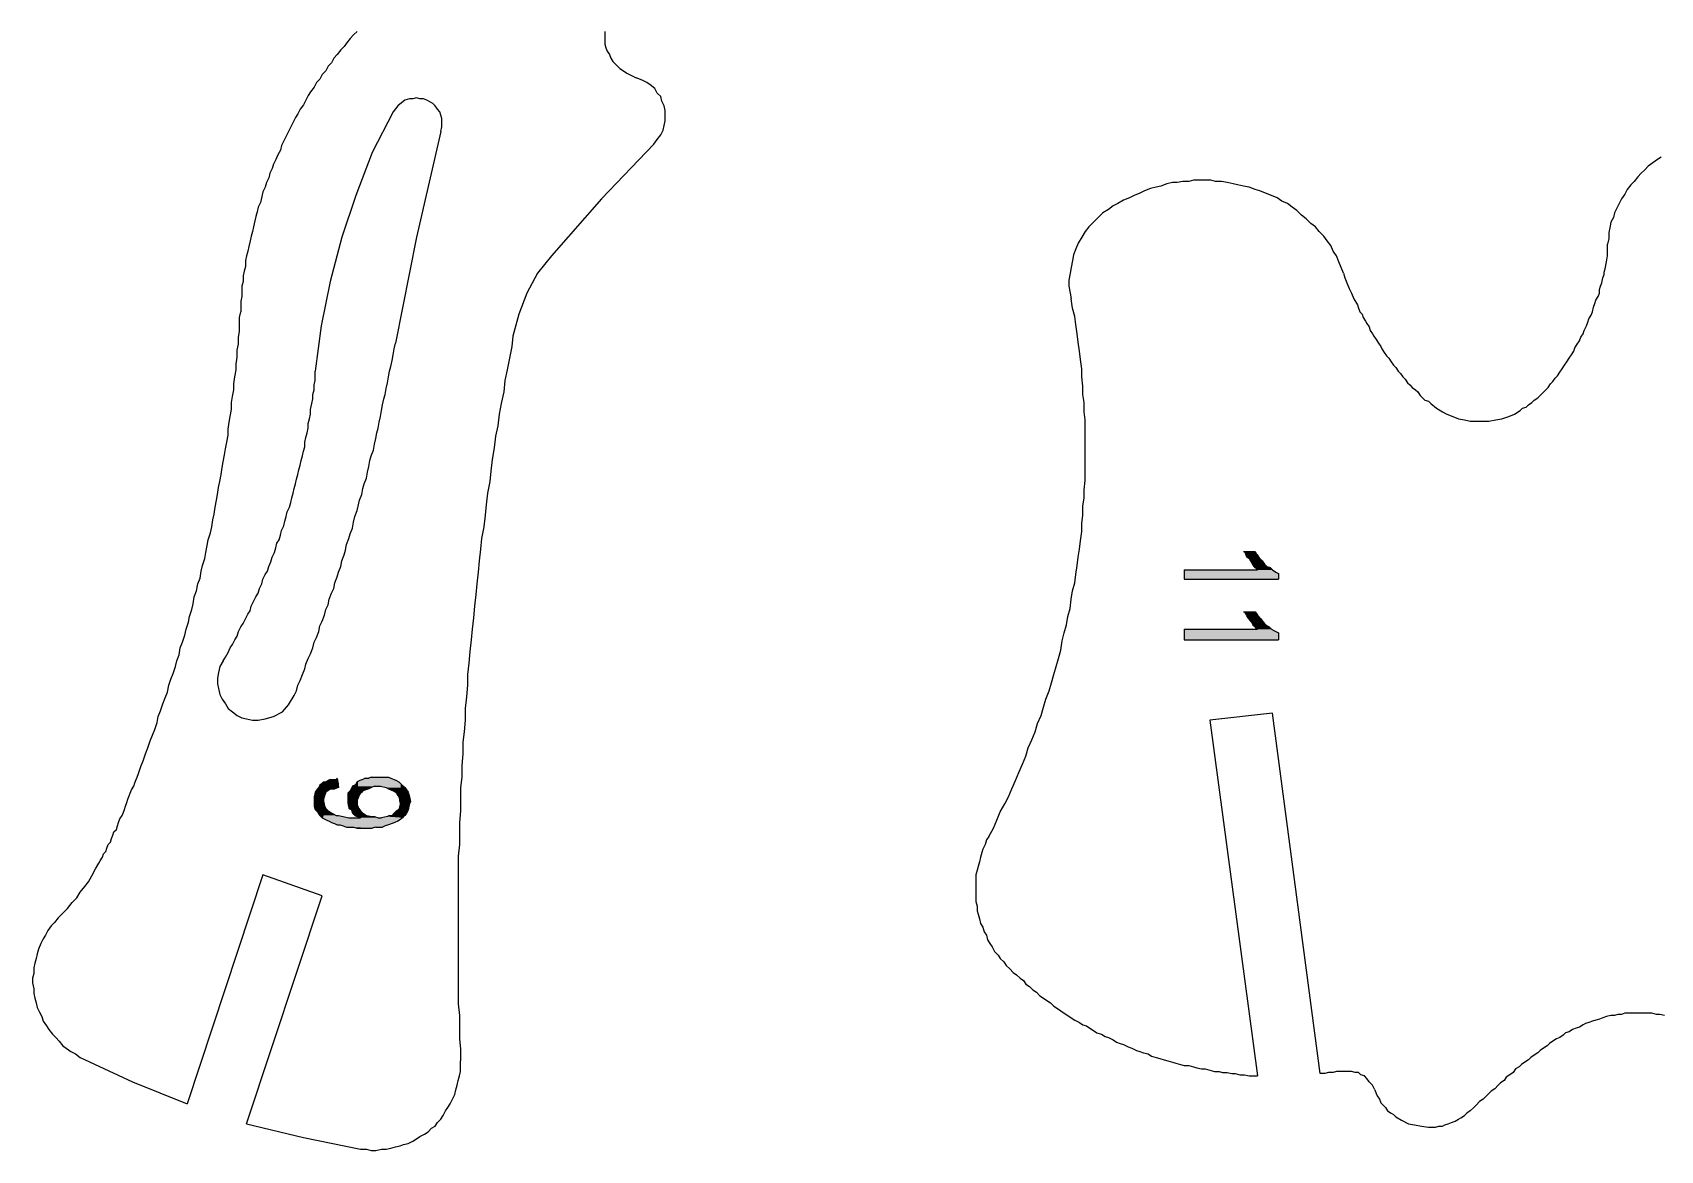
# Model space of a CAD drawing. Extents: x -1063 to 1100, y -467 to 441.
# Drawn here: x 594.5 to 827.7, y -352.3 to -192.1 of the extents above; entities that cross this region are included whole.
import ezdxf

# ---------------------------------------------------------------- set-up
doc = ezdxf.new("R2010")
doc.units = 0
doc.layers.add('H', color=7, linetype='CONTINUOUS')
doc.layers.add('P', color=250, linetype='CONTINUOUS')

# ---------------------------------------------------------------- blocks, each defined once
blk = doc.blocks.new('*U498')
at = {"layer": 'H', "color": 0, "linetype": 'CONTINUOUS'}
for p, q in [((635.19, -300.58), (634.97, -300.92)), ((635.3, -300.42), (635.19, -300.58)), ((635.47, -300.25), (635.3, -300.42)), ((635.63, -299.92), (635.47, -300.25)), ((635.8, -299.75), (635.63, -299.92)), ((636.13, -299.42), (635.8, -299.75)), ((636.13, -299.42), (636.47, -299.42)), ((636.8, -299.25), (636.47, -299.42)), ((636.97, -300.58), (636.47, -300.92)), ((637.13, -299.08), (636.8, -299.25)), ((637.3, -300.42), (636.97, -300.58)), ((637.13, -299.08), (637.63, -299.08)), ((637.3, -300.42), (637.8, -300.42)), ((637.63, -299.08), (637.97, -299.08)), ((638.3, -300.25), (637.8, -300.42)), ((638.13, -298.92), (637.97, -299.08)), ((638.15, -299.08), (638.13, -298.92)), ((638.15, -299.08), (638.17, -299.25)), ((638.17, -299.25), (638.19, -299.42)), ((638.19, -299.42), (638.24, -299.75)), ((638.24, -299.75), (638.26, -299.92)), ((638.26, -299.92), (638.3, -300.25)), ((634.84, -301.42), (634.8, -301.58)), ((634.8, -301.58), (634.8, -301.92)), ((634.8, -301.92), (634.8, -302.08)), ((634.8, -302.08), (634.8, -302.58)), ((634.8, -302.58), (634.8, -302.92)), ((634.8, -302.92), (634.91, -303.25)), ((634.97, -300.92), (634.84, -301.42)), ((636.24, -301.58), (636.13, -301.92)), ((636.13, -301.92), (636.13, -302.08)), ((636.13, -302.08), (636.13, -302.58)), ((636.13, -302.58), (636.13, -302.92)), ((636.13, -302.92), (636.13, -303.25)), ((636.3, -301.42), (636.24, -301.58)), ((636.47, -300.92), (636.3, -301.42)), ((634.91, -303.25), (634.97, -303.42)), ((634.97, -303.42), (635.3, -303.75)), ((635.3, -303.75), (635.41, -303.92)), ((635.41, -303.92), (635.63, -304.25)), ((635.97, -304.58), (635.63, -304.25)), ((636.05, -304.25), (635.97, -304.58)), ((636.13, -303.92), (636.05, -304.25)), ((636.13, -303.25), (636.13, -303.42)), ((636.13, -303.42), (636.13, -303.75)), ((636.13, -303.75), (636.13, -303.92))]:
    blk.add_line(p, q, dxfattribs=at)
for points in [[(635.19, -300.58), (634.97, -300.92), (636.47, -300.92)], [(635.3, -300.42), (635.19, -300.58), (636.97, -300.58)], [(635.47, -300.25), (635.3, -300.42), (637.8, -300.42)], [(635.63, -299.92), (635.47, -300.25), (638.3, -300.25)], [(635.8, -299.75), (635.63, -299.92), (638.26, -299.92)], [(636.13, -299.42), (635.8, -299.75), (638.24, -299.75)], [(636.13, -299.42), (636.13, -299.42), (636.47, -299.42)], [(636.8, -299.25), (636.47, -299.42), (638.19, -299.42)], [(637.13, -299.08), (636.8, -299.25), (638.17, -299.25)], [(637.13, -299.08), (637.13, -299.08), (637.63, -299.08)], [(637.3, -300.42), (637.3, -300.42), (637.8, -300.42)], [(637.63, -299.08), (637.63, -299.08), (637.97, -299.08)], [(638.13, -298.92), (637.97, -299.08), (638.15, -299.08)], [(634.84, -301.42), (634.8, -301.58), (636.24, -301.58)], [(634.8, -301.58), (634.8, -301.92), (636.13, -301.92)], [(634.8, -301.92), (634.8, -302.08), (636.13, -302.08)], [(634.8, -302.08), (634.8, -302.58), (636.13, -302.58)], [(634.8, -302.58), (634.8, -302.92), (636.13, -302.92)], [(634.8, -302.92), (634.91, -303.25), (636.13, -303.25)], [(634.97, -300.92), (634.84, -301.42), (636.3, -301.42)], [(634.91, -303.25), (634.97, -303.42), (636.13, -303.42)], [(634.97, -303.42), (635.3, -303.75), (636.13, -303.75)], [(635.3, -303.75), (635.41, -303.92), (636.13, -303.92)], [(635.41, -303.92), (635.63, -304.25), (636.05, -304.25)]]:
    blk.add_solid(points, dxfattribs=at)
at = {"layer": 'H', "color": 0, "linetype": 'CONTINUOUS', "extrusion": (0, 0, -1)}
for points in [[(-635.19, -300.58), (-636.97, -300.58), (-636.47, -300.92)], [(-635.3, -300.42), (-637.3, -300.42), (-636.97, -300.58)], [(-635.47, -300.25), (-638.3, -300.25), (-637.8, -300.42)], [(-635.63, -299.92), (-638.26, -299.92), (-638.3, -300.25)], [(-635.8, -299.75), (-638.24, -299.75), (-638.26, -299.92)], [(-636.13, -299.42), (-638.19, -299.42), (-638.24, -299.75)], [(-636.8, -299.25), (-638.17, -299.25), (-638.19, -299.42)], [(-637.13, -299.08), (-638.15, -299.08), (-638.17, -299.25)], [(-634.8, -301.58), (-636.24, -301.58), (-636.13, -301.92)], [(-634.8, -301.92), (-636.13, -301.92), (-636.13, -302.08)], [(-634.8, -302.08), (-636.13, -302.08), (-636.13, -302.58)], [(-634.8, -302.58), (-636.13, -302.58), (-636.13, -302.92)], [(-634.8, -302.92), (-636.13, -302.92), (-636.13, -303.25)], [(-634.84, -301.42), (-636.3, -301.42), (-636.24, -301.58)], [(-634.97, -300.92), (-636.47, -300.92), (-636.3, -301.42)], [(-634.91, -303.25), (-636.13, -303.25), (-636.13, -303.42)], [(-634.97, -303.42), (-636.13, -303.42), (-636.13, -303.75)], [(-635.3, -303.75), (-636.13, -303.75), (-636.13, -303.92)], [(-635.41, -303.92), (-636.13, -303.92), (-636.05, -304.25)], [(-635.63, -304.25), (-636.05, -304.25), (-635.97, -304.58)]]:
    blk.add_solid(points, dxfattribs=at)
blk = doc.blocks.new('*U499')
at = {"layer": 'H', "color": 0, "linetype": 'CONTINUOUS'}
for p, q in [((639.97, -300.75), (639.8, -300.92)), ((640.13, -300.42), (639.97, -300.75)), ((640.3, -300.08), (640.13, -300.42)), ((640.63, -299.92), (640.3, -300.08)), ((640.8, -299.75), (640.63, -299.92)), ((640.97, -299.42), (640.8, -299.75)), ((640.97, -299.75), (640.97, -299.42)), ((640.97, -299.75), (640.97, -299.92)), ((640.97, -299.92), (640.97, -300.08)), ((640.97, -300.08), (640.97, -300.42)), ((640.97, -300.42), (640.97, -300.75)), ((640.97, -300.75), (640.97, -300.92)), ((639.8, -300.92), (639.63, -301.08)), ((639.63, -301.08), (639.63, -301.42)), ((639.63, -301.42), (639.63, -301.58)), ((639.63, -301.58), (639.63, -302.08)), ((639.63, -302.08), (639.63, -302.42)), ((639.63, -302.42), (639.7, -302.75)), ((639.7, -302.75), (639.77, -303.08)), ((639.77, -303.08), (639.8, -303.25)), ((640.97, -300.92), (640.97, -301.08)), ((640.97, -301.08), (640.97, -301.42)), ((640.97, -301.42), (640.97, -301.58)), ((640.97, -301.58), (640.97, -302.08)), ((640.97, -302.08), (640.97, -302.42)), ((640.97, -302.42), (640.97, -302.75)), ((640.97, -302.75), (641.13, -303.08)), ((641.13, -303.08), (641.22, -303.25)), ((639.8, -303.25), (640.13, -303.42)), ((640.13, -303.42), (640.19, -303.58)), ((640.19, -303.58), (640.3, -303.92)), ((640.3, -303.92), (640.47, -304.08)), ((640.47, -304.08), (640.63, -304.25)), ((640.63, -304.25), (640.97, -304.42)), ((641.47, -304.58), (640.97, -304.42)), ((641.22, -303.25), (641.3, -303.42)), ((641.3, -303.42), (641.47, -303.58)), ((641.47, -303.58), (641.47, -303.92)), ((641.47, -303.92), (641.47, -304.08)), ((641.47, -304.08), (641.47, -304.25)), ((641.47, -304.25), (641.47, -304.42)), ((641.47, -304.42), (641.47, -304.58))]:
    blk.add_line(p, q, dxfattribs=at)
for points in [[(639.97, -300.75), (639.8, -300.92), (640.97, -300.92)], [(640.13, -300.42), (639.97, -300.75), (640.97, -300.75)], [(640.3, -300.08), (640.13, -300.42), (640.97, -300.42)], [(640.63, -299.92), (640.3, -300.08), (640.97, -300.08)], [(640.8, -299.75), (640.63, -299.92), (640.97, -299.92)], [(640.97, -299.42), (640.8, -299.75), (640.97, -299.75)], [(639.8, -300.92), (639.63, -301.08), (640.97, -301.08)], [(639.63, -301.08), (639.63, -301.42), (640.97, -301.42)], [(639.63, -301.42), (639.63, -301.58), (640.97, -301.58)], [(639.63, -301.58), (639.63, -302.08), (640.97, -302.08)], [(639.63, -302.08), (639.63, -302.42), (640.97, -302.42)], [(639.63, -302.42), (639.7, -302.75), (640.97, -302.75)], [(639.7, -302.75), (639.77, -303.08), (641.13, -303.08)], [(639.77, -303.08), (639.8, -303.25), (641.22, -303.25)], [(639.8, -303.25), (640.13, -303.42), (641.3, -303.42)], [(640.13, -303.42), (640.19, -303.58), (641.47, -303.58)], [(640.19, -303.58), (640.3, -303.92), (641.47, -303.92)], [(640.3, -303.92), (640.47, -304.08), (641.47, -304.08)], [(640.47, -304.08), (640.63, -304.25), (641.47, -304.25)], [(640.63, -304.25), (640.97, -304.42), (641.47, -304.42)]]:
    blk.add_solid(points, dxfattribs=at)
at = {"layer": 'H', "color": 0, "linetype": 'CONTINUOUS', "extrusion": (0, 0, -1)}
for points in [[(-639.97, -300.75), (-640.97, -300.75), (-640.97, -300.92)], [(-640.13, -300.42), (-640.97, -300.42), (-640.97, -300.75)], [(-640.3, -300.08), (-640.97, -300.08), (-640.97, -300.42)], [(-640.63, -299.92), (-640.97, -299.92), (-640.97, -300.08)], [(-640.8, -299.75), (-640.97, -299.75), (-640.97, -299.92)], [(-639.63, -301.08), (-640.97, -301.08), (-640.97, -301.42)], [(-639.63, -301.42), (-640.97, -301.42), (-640.97, -301.58)], [(-639.63, -301.58), (-640.97, -301.58), (-640.97, -302.08)], [(-639.63, -302.08), (-640.97, -302.08), (-640.97, -302.42)], [(-639.63, -302.42), (-640.97, -302.42), (-640.97, -302.75)], [(-639.7, -302.75), (-640.97, -302.75), (-641.13, -303.08)], [(-639.77, -303.08), (-641.13, -303.08), (-641.22, -303.25)], [(-639.8, -300.92), (-640.97, -300.92), (-640.97, -301.08)], [(-639.8, -303.25), (-641.22, -303.25), (-641.3, -303.42)], [(-640.13, -303.42), (-641.3, -303.42), (-641.47, -303.58)], [(-640.19, -303.58), (-641.47, -303.58), (-641.47, -303.92)], [(-640.3, -303.92), (-641.47, -303.92), (-641.47, -304.08)], [(-640.47, -304.08), (-641.47, -304.08), (-641.47, -304.25)], [(-640.63, -304.25), (-641.47, -304.25), (-641.47, -304.42)], [(-640.97, -304.42), (-641.47, -304.42), (-641.47, -304.58)]]:
    blk.add_solid(points, dxfattribs=at)
blk = doc.blocks.new('*U500')
at = {"layer": 'H', "color": 0, "linetype": 'CONTINUOUS'}
for p, q in [((641.38, -299.25), (640.97, -299.42)), ((640.97, -299.42), (640.97, -299.75)), ((640.97, -299.75), (640.97, -300.08)), ((640.97, -300.08), (640.97, -300.25)), ((640.97, -300.25), (640.97, -300.42)), ((640.97, -300.42), (640.97, -300.58)), ((640.97, -300.58), (640.97, -300.75)), ((640.97, -300.75), (640.97, -300.92)), ((641.8, -299.08), (641.38, -299.25)), ((641.8, -300.75), (641.63, -300.92)), ((642.13, -298.92), (641.8, -299.08)), ((642.22, -300.58), (641.8, -300.75)), ((642.13, -298.92), (642.63, -298.92)), ((642.63, -300.42), (642.22, -300.58)), ((642.97, -298.75), (642.63, -298.92)), ((643.05, -300.25), (642.63, -300.42)), ((642.97, -298.75), (644.47, -298.75)), ((643.47, -300.08), (643.05, -300.25)), ((643.47, -300.08), (644.3, -300.08)), ((644.3, -300.08), (645.13, -300.25)), ((644.47, -298.75), (644.97, -298.75)), ((644.97, -298.75), (645.47, -298.75)), ((645.13, -300.25), (645.47, -300.42)), ((645.47, -298.75), (645.8, -298.92)), ((645.47, -300.42), (645.8, -300.58)), ((645.8, -298.92), (646.3, -299.08)), ((645.8, -300.58), (646.13, -300.75)), ((646.13, -300.75), (646.47, -300.92)), ((646.3, -299.08), (646.63, -299.25)), ((646.63, -299.25), (646.97, -299.42)), ((646.97, -299.42), (647.3, -299.75)), ((647.24, -300.75), (647.23, -300.92)), ((647.25, -300.58), (647.24, -300.75)), ((647.26, -300.42), (647.25, -300.58)), ((647.27, -300.25), (647.26, -300.42)), ((647.28, -300.08), (647.27, -300.25)), ((647.3, -299.75), (647.28, -300.08)), ((640.97, -300.92), (640.97, -301.08)), ((640.97, -301.08), (640.97, -301.25)), ((640.97, -301.25), (640.97, -301.58)), ((641.17, -301.58), (640.97, -302.08)), ((640.97, -302.08), (640.97, -301.58)), ((640.97, -302.08), (640.97, -302.42)), ((640.97, -302.42), (640.97, -302.08)), ((641.3, -301.25), (641.17, -301.58)), ((641.47, -301.08), (641.3, -301.25)), ((641.63, -300.92), (641.47, -301.08)), ((646.47, -300.92), (646.59, -301.08)), ((646.59, -301.08), (646.72, -301.25)), ((646.72, -301.25), (646.97, -301.58)), ((646.97, -301.58), (647.07, -302.08)), ((647.13, -302.42), (647.07, -302.08)), ((647.15, -302.08), (647.13, -302.42)), ((647.18, -301.58), (647.15, -302.08)), ((647.2, -301.25), (647.18, -301.58)), ((647.22, -301.08), (647.2, -301.25)), ((647.23, -300.92), (647.22, -301.08))]:
    blk.add_line(p, q, dxfattribs=at)
for points in [[(641.38, -299.25), (640.97, -299.42), (646.97, -299.42)], [(640.97, -299.42), (640.97, -299.75), (647.3, -299.75)], [(640.97, -299.75), (640.97, -300.08), (647.28, -300.08)], [(640.97, -300.08), (640.97, -300.25), (643.05, -300.25)], [(640.97, -300.25), (640.97, -300.42), (642.63, -300.42)], [(640.97, -300.42), (640.97, -300.58), (642.22, -300.58)], [(640.97, -300.58), (640.97, -300.75), (641.8, -300.75)], [(640.97, -300.75), (640.97, -300.92), (641.63, -300.92)], [(641.8, -299.08), (641.38, -299.25), (646.63, -299.25)], [(642.13, -298.92), (641.8, -299.08), (646.3, -299.08)], [(642.13, -298.92), (642.13, -298.92), (642.63, -298.92)], [(642.97, -298.75), (642.63, -298.92), (645.8, -298.92)], [(642.97, -298.75), (642.97, -298.75), (644.47, -298.75)], [(643.47, -300.08), (643.47, -300.08), (644.3, -300.08)], [(644.3, -300.08), (645.13, -300.25), (647.27, -300.25)], [(644.47, -298.75), (644.47, -298.75), (644.97, -298.75)], [(644.97, -298.75), (644.97, -298.75), (645.47, -298.75)], [(645.13, -300.25), (645.47, -300.42), (647.26, -300.42)], [(645.47, -300.42), (645.8, -300.58), (647.25, -300.58)], [(645.8, -300.58), (646.13, -300.75), (647.24, -300.75)], [(646.13, -300.75), (646.47, -300.92), (647.23, -300.92)], [(640.97, -300.92), (640.97, -301.08), (641.47, -301.08)], [(640.97, -301.08), (640.97, -301.25), (641.3, -301.25)], [(640.97, -301.25), (640.97, -301.58), (641.17, -301.58)], [(640.97, -302.08), (640.97, -302.42), (640.97, -302.42)], [(646.47, -300.92), (646.59, -301.08), (647.22, -301.08)], [(646.59, -301.08), (646.72, -301.25), (647.2, -301.25)], [(646.72, -301.25), (646.97, -301.58), (647.18, -301.58)], [(646.97, -301.58), (647.07, -302.08), (647.15, -302.08)]]:
    blk.add_solid(points, dxfattribs=at)
at = {"layer": 'H', "color": 0, "linetype": 'CONTINUOUS', "extrusion": (0, 0, -1)}
for points in [[(-640.97, -299.42), (-646.97, -299.42), (-647.3, -299.75)], [(-640.97, -299.75), (-647.3, -299.75), (-647.28, -300.08)], [(-640.97, -300.08), (-643.47, -300.08), (-643.05, -300.25)], [(-640.97, -300.25), (-643.05, -300.25), (-642.63, -300.42)], [(-640.97, -300.42), (-642.63, -300.42), (-642.22, -300.58)], [(-640.97, -300.58), (-642.22, -300.58), (-641.8, -300.75)], [(-640.97, -300.75), (-641.8, -300.75), (-641.63, -300.92)], [(-641.38, -299.25), (-646.63, -299.25), (-646.97, -299.42)], [(-641.8, -299.08), (-646.3, -299.08), (-646.63, -299.25)], [(-642.13, -298.92), (-645.8, -298.92), (-646.3, -299.08)], [(-642.97, -298.75), (-645.47, -298.75), (-645.8, -298.92)], [(-644.3, -300.08), (-647.28, -300.08), (-647.27, -300.25)], [(-645.13, -300.25), (-647.27, -300.25), (-647.26, -300.42)], [(-645.47, -300.42), (-647.26, -300.42), (-647.25, -300.58)], [(-645.8, -300.58), (-647.25, -300.58), (-647.24, -300.75)], [(-646.13, -300.75), (-647.24, -300.75), (-647.23, -300.92)], [(-640.97, -300.92), (-641.63, -300.92), (-641.47, -301.08)], [(-640.97, -301.08), (-641.47, -301.08), (-641.3, -301.25)], [(-640.97, -301.25), (-641.3, -301.25), (-641.17, -301.58)], [(-640.97, -301.58), (-641.17, -301.58), (-640.97, -302.08)], [(-646.47, -300.92), (-647.23, -300.92), (-647.22, -301.08)], [(-646.59, -301.08), (-647.22, -301.08), (-647.2, -301.25)], [(-646.72, -301.25), (-647.2, -301.25), (-647.18, -301.58)], [(-646.97, -301.58), (-647.18, -301.58), (-647.15, -302.08)], [(-647.07, -302.08), (-647.15, -302.08), (-647.13, -302.42)]]:
    blk.add_solid(points, dxfattribs=at)
blk = doc.blocks.new('*U501')
at = {"layer": 'H', "color": 0, "linetype": 'CONTINUOUS'}
for p, q in [((647.27, -300.25), (647.23, -300.92)), ((647.3, -299.75), (647.27, -300.25)), ((647.8, -300.25), (647.3, -299.75)), ((647.8, -300.25), (648.3, -300.92)), ((636.08, -302.92), (636.05, -303.25)), ((636.1, -302.58), (636.08, -302.92)), ((636.11, -302.42), (636.1, -302.58)), ((636.12, -302.25), (636.11, -302.42)), ((636.13, -302.08), (636.12, -302.25)), ((636.17, -302.25), (636.13, -302.08)), ((636.17, -302.25), (636.2, -302.42)), ((636.2, -302.42), (636.23, -302.58)), ((636.23, -302.58), (636.3, -302.92)), ((636.3, -302.92), (636.47, -303.25)), ((647.07, -302.92), (647, -303.25)), ((647.13, -302.58), (647.07, -302.92)), ((647.14, -302.25), (647.13, -302.42)), ((647.13, -302.42), (647.13, -302.58)), ((647.15, -302.08), (647.14, -302.25)), ((647.18, -301.58), (647.15, -302.08)), ((647.23, -300.92), (647.18, -301.58)), ((648.3, -300.92), (648.47, -301.58)), ((648.4, -302.92), (648.33, -303.25)), ((648.47, -302.58), (648.4, -302.92)), ((648.47, -301.58), (648.59, -302.08)), ((648.55, -302.42), (648.47, -302.58)), ((648.63, -302.25), (648.55, -302.42)), ((648.59, -302.08), (648.63, -302.25)), ((635.98, -304.42), (635.97, -304.58)), ((635.97, -304.58), (636.63, -304.92)), ((635.99, -304.25), (635.98, -304.42)), ((636, -304.08), (635.99, -304.25)), ((636.01, -303.92), (636, -304.08)), ((636.03, -303.58), (636.01, -303.92)), ((636.04, -303.42), (636.03, -303.58)), ((636.05, -303.25), (636.04, -303.42)), ((636.47, -303.25), (636.63, -303.42)), ((636.63, -303.42), (636.8, -303.58)), ((636.63, -304.92), (636.97, -305.08)), ((636.8, -303.58), (637.35, -303.92)), ((636.97, -305.08), (637.3, -305.25)), ((637.3, -305.25), (637.72, -305.42)), ((637.35, -303.92), (637.63, -304.08)), ((637.63, -304.08), (637.97, -304.25)), ((637.72, -305.42), (638.13, -305.58)), ((637.97, -304.25), (638.3, -304.25)), ((638.3, -304.25), (638.97, -304.42)), ((638.97, -304.42), (639.8, -304.58)), ((639.8, -304.58), (640.63, -304.58)), ((640.63, -304.58), (641.47, -304.58)), ((641.47, -303.58), (641.47, -303.92)), ((641.8, -303.92), (641.47, -303.58)), ((641.47, -303.92), (641.47, -304.08)), ((641.47, -304.08), (641.47, -304.25)), ((641.47, -304.25), (641.47, -304.42)), ((641.47, -304.42), (641.47, -304.58)), ((641.8, -303.92), (642.05, -304.08)), ((642.05, -304.08), (642.3, -304.25)), ((642.3, -304.25), (643.13, -304.42)), ((643.13, -304.42), (643.47, -304.42)), ((643.47, -304.42), (643.97, -304.58)), ((643.97, -304.58), (644.47, -304.58)), ((645.3, -304.42), (644.47, -304.58)), ((645.63, -304.25), (645.3, -304.42)), ((645.97, -305.42), (645.47, -305.58)), ((645.63, -304.25), (645.97, -304.25)), ((646.13, -304.08), (645.97, -304.25)), ((646.38, -305.25), (645.97, -305.42)), ((646.3, -303.92), (646.13, -304.08)), ((646.63, -303.58), (646.3, -303.92)), ((646.8, -305.08), (646.38, -305.25)), ((646.97, -303.42), (646.63, -303.58)), ((647.02, -304.92), (646.8, -305.08)), ((647, -303.25), (646.97, -303.42)), ((647.47, -304.58), (647.02, -304.92)), ((647.63, -304.42), (647.47, -304.58)), ((647.8, -304.25), (647.63, -304.42)), ((647.97, -304.08), (647.8, -304.25)), ((648.05, -303.92), (647.97, -304.08)), ((648.22, -303.58), (648.05, -303.92)), ((648.3, -303.42), (648.22, -303.58)), ((648.33, -303.25), (648.3, -303.42)), ((638.13, -305.58), (638.47, -305.58)), ((638.47, -305.58), (638.97, -305.75)), ((638.97, -305.75), (639.47, -305.92)), ((639.47, -305.92), (639.97, -305.92)), ((639.97, -305.92), (640.47, -305.92)), ((640.47, -305.92), (640.97, -306.08)), ((640.97, -306.08), (641.47, -306.08)), ((641.47, -306.08), (641.97, -306.08)), ((641.97, -306.08), (642.47, -306.08)), ((642.47, -306.08), (643.13, -306.08)), ((643.63, -305.92), (643.13, -306.08)), ((643.63, -305.92), (644.13, -305.92)), ((644.13, -305.92), (644.63, -305.92)), ((644.97, -305.75), (644.63, -305.92)), ((645.47, -305.58), (644.97, -305.75))]:
    blk.add_line(p, q, dxfattribs=at)
for points in [[(647.27, -300.25), (647.23, -300.92), (648.3, -300.92)], [(647.3, -299.75), (647.27, -300.25), (647.8, -300.25)], [(636.08, -302.92), (636.05, -303.25), (636.47, -303.25)], [(636.1, -302.58), (636.08, -302.92), (636.3, -302.92)], [(636.11, -302.42), (636.1, -302.58), (636.23, -302.58)], [(636.12, -302.25), (636.11, -302.42), (636.2, -302.42)], [(636.13, -302.08), (636.12, -302.25), (636.17, -302.25)], [(647.07, -302.92), (647, -303.25), (648.33, -303.25)], [(647.13, -302.58), (647.07, -302.92), (648.4, -302.92)], [(647.14, -302.25), (647.13, -302.42), (648.55, -302.42)], [(647.13, -302.42), (647.13, -302.58), (648.47, -302.58)], [(647.15, -302.08), (647.14, -302.25), (648.63, -302.25)], [(647.18, -301.58), (647.15, -302.08), (648.59, -302.08)], [(647.23, -300.92), (647.18, -301.58), (648.47, -301.58)], [(635.98, -304.42), (635.97, -304.58), (639.8, -304.58)], [(635.97, -304.58), (636.63, -304.92), (647.02, -304.92)], [(635.99, -304.25), (635.98, -304.42), (638.97, -304.42)], [(636, -304.08), (635.99, -304.25), (637.97, -304.25)], [(636.01, -303.92), (636, -304.08), (637.63, -304.08)], [(636.03, -303.58), (636.01, -303.92), (637.35, -303.92)], [(636.04, -303.42), (636.03, -303.58), (636.8, -303.58)], [(636.05, -303.25), (636.04, -303.42), (636.63, -303.42)], [(636.63, -304.92), (636.97, -305.08), (646.8, -305.08)], [(636.97, -305.08), (637.3, -305.25), (646.38, -305.25)], [(637.3, -305.25), (637.72, -305.42), (645.97, -305.42)], [(637.72, -305.42), (638.13, -305.58), (645.47, -305.58)], [(637.97, -304.25), (637.97, -304.25), (638.3, -304.25)], [(639.8, -304.58), (639.8, -304.58), (640.63, -304.58)], [(640.63, -304.58), (640.63, -304.58), (641.47, -304.58)], [(641.47, -303.58), (641.47, -303.92), (641.8, -303.92)], [(641.47, -303.92), (641.47, -304.08), (642.05, -304.08)], [(641.47, -304.08), (641.47, -304.25), (642.3, -304.25)], [(641.47, -304.25), (641.47, -304.42), (643.13, -304.42)], [(641.47, -304.42), (641.47, -304.58), (643.97, -304.58)], [(643.13, -304.42), (643.13, -304.42), (643.47, -304.42)], [(643.97, -304.58), (643.97, -304.58), (644.47, -304.58)], [(645.3, -304.42), (644.47, -304.58), (647.47, -304.58)], [(645.63, -304.25), (645.3, -304.42), (647.63, -304.42)], [(645.63, -304.25), (645.63, -304.25), (645.97, -304.25)], [(646.13, -304.08), (645.97, -304.25), (647.8, -304.25)], [(646.3, -303.92), (646.13, -304.08), (647.97, -304.08)], [(646.63, -303.58), (646.3, -303.92), (648.05, -303.92)], [(646.97, -303.42), (646.63, -303.58), (648.22, -303.58)], [(647, -303.25), (646.97, -303.42), (648.3, -303.42)], [(638.13, -305.58), (638.13, -305.58), (638.47, -305.58)], [(638.47, -305.58), (638.97, -305.75), (644.97, -305.75)], [(638.97, -305.75), (639.47, -305.92), (644.63, -305.92)], [(639.47, -305.92), (639.47, -305.92), (639.97, -305.92)], [(639.97, -305.92), (639.97, -305.92), (640.47, -305.92)], [(640.47, -305.92), (640.97, -306.08), (643.13, -306.08)], [(640.97, -306.08), (640.97, -306.08), (641.47, -306.08)], [(641.47, -306.08), (641.47, -306.08), (641.97, -306.08)], [(641.97, -306.08), (641.97, -306.08), (642.47, -306.08)], [(642.47, -306.08), (642.47, -306.08), (643.13, -306.08)], [(643.63, -305.92), (643.63, -305.92), (644.13, -305.92)], [(644.13, -305.92), (644.13, -305.92), (644.63, -305.92)]]:
    blk.add_solid(points, dxfattribs=at)
at = {"layer": 'H', "color": 0, "linetype": 'CONTINUOUS', "extrusion": (0, 0, -1)}
for points in [[(-647.27, -300.25), (-647.8, -300.25), (-648.3, -300.92)], [(-636.08, -302.92), (-636.3, -302.92), (-636.47, -303.25)], [(-636.1, -302.58), (-636.23, -302.58), (-636.3, -302.92)], [(-636.11, -302.42), (-636.2, -302.42), (-636.23, -302.58)], [(-636.12, -302.25), (-636.17, -302.25), (-636.2, -302.42)], [(-647.07, -302.92), (-648.4, -302.92), (-648.33, -303.25)], [(-647.13, -302.42), (-648.55, -302.42), (-648.47, -302.58)], [(-647.13, -302.58), (-648.47, -302.58), (-648.4, -302.92)], [(-647.14, -302.25), (-648.63, -302.25), (-648.55, -302.42)], [(-647.15, -302.08), (-648.59, -302.08), (-648.63, -302.25)], [(-647.18, -301.58), (-648.47, -301.58), (-648.59, -302.08)], [(-647.23, -300.92), (-648.3, -300.92), (-648.47, -301.58)], [(-635.97, -304.58), (-647.47, -304.58), (-647.02, -304.92)], [(-635.98, -304.42), (-638.97, -304.42), (-639.8, -304.58)], [(-635.99, -304.25), (-638.3, -304.25), (-638.97, -304.42)], [(-636, -304.08), (-637.63, -304.08), (-637.97, -304.25)], [(-636.01, -303.92), (-637.35, -303.92), (-637.63, -304.08)], [(-636.03, -303.58), (-636.8, -303.58), (-637.35, -303.92)], [(-636.04, -303.42), (-636.63, -303.42), (-636.8, -303.58)], [(-636.05, -303.25), (-636.47, -303.25), (-636.63, -303.42)], [(-636.63, -304.92), (-647.02, -304.92), (-646.8, -305.08)], [(-636.97, -305.08), (-646.8, -305.08), (-646.38, -305.25)], [(-637.3, -305.25), (-646.38, -305.25), (-645.97, -305.42)], [(-637.72, -305.42), (-645.97, -305.42), (-645.47, -305.58)], [(-641.47, -303.92), (-641.8, -303.92), (-642.05, -304.08)], [(-641.47, -304.08), (-642.05, -304.08), (-642.3, -304.25)], [(-641.47, -304.25), (-642.3, -304.25), (-643.13, -304.42)], [(-641.47, -304.42), (-643.47, -304.42), (-643.97, -304.58)], [(-645.3, -304.42), (-647.63, -304.42), (-647.47, -304.58)], [(-645.63, -304.25), (-647.8, -304.25), (-647.63, -304.42)], [(-646.13, -304.08), (-647.97, -304.08), (-647.8, -304.25)], [(-646.3, -303.92), (-648.05, -303.92), (-647.97, -304.08)], [(-646.63, -303.58), (-648.22, -303.58), (-648.05, -303.92)], [(-646.97, -303.42), (-648.3, -303.42), (-648.22, -303.58)], [(-647, -303.25), (-648.33, -303.25), (-648.3, -303.42)], [(-638.47, -305.58), (-645.47, -305.58), (-644.97, -305.75)], [(-638.97, -305.75), (-644.97, -305.75), (-644.63, -305.92)], [(-640.47, -305.92), (-643.63, -305.92), (-643.13, -306.08)]]:
    blk.add_solid(points, dxfattribs=at)
blk = doc.blocks.new('*U525')
at = {"layer": 'H', "color": 0, "linetype": 'CONTINUOUS'}
for p, q in [((767.97, -266.42), (768.13, -266.42)), ((767.97, -266.42), (769.63, -266.42)), ((768.13, -266.42), (768.24, -266.75)), ((768.24, -266.75), (768.3, -266.92)), ((768.3, -266.92), (768.47, -267.25)), ((768.47, -267.25), (768.8, -267.42)), ((768.8, -267.42), (768.97, -267.75)), ((768.97, -267.75), (769.47, -268.58)), ((769.63, -266.42), (769.8, -266.75)), ((769.8, -266.75), (769.97, -266.92)), ((769.97, -266.92), (769.97, -267.25)), ((769.97, -267.25), (769.97, -267.42)), ((769.97, -267.42), (769.97, -267.75)), ((769.97, -267.75), (769.97, -268.58)), ((769.97, -269.08), (769.47, -268.58)), ((769.97, -268.58), (769.97, -269.08))]:
    blk.add_line(p, q, dxfattribs=at)
for points in [[(767.97, -266.42), (767.97, -266.42), (768.13, -266.42)], [(767.97, -266.42), (767.97, -266.42), (769.63, -266.42)], [(768.13, -266.42), (768.24, -266.75), (769.8, -266.75)], [(768.24, -266.75), (768.3, -266.92), (769.97, -266.92)], [(768.3, -266.92), (768.47, -267.25), (769.97, -267.25)], [(768.47, -267.25), (768.8, -267.42), (769.97, -267.42)], [(768.8, -267.42), (768.97, -267.75), (769.97, -267.75)], [(768.97, -267.75), (769.47, -268.58), (769.97, -268.58)]]:
    blk.add_solid(points, dxfattribs=at)
at = {"layer": 'H', "color": 0, "linetype": 'CONTINUOUS', "extrusion": (0, 0, -1)}
for points in [[(-768.13, -266.42), (-769.63, -266.42), (-769.8, -266.75)], [(-768.24, -266.75), (-769.8, -266.75), (-769.97, -266.92)], [(-768.3, -266.92), (-769.97, -266.92), (-769.97, -267.25)], [(-768.47, -267.25), (-769.97, -267.25), (-769.97, -267.42)], [(-768.8, -267.42), (-769.97, -267.42), (-769.97, -267.75)], [(-768.97, -267.75), (-769.97, -267.75), (-769.97, -268.58)], [(-769.47, -268.58), (-769.97, -268.58), (-769.97, -269.08)]]:
    blk.add_solid(points, dxfattribs=at)
blk = doc.blocks.new('*U526')
at = {"layer": 'H', "color": 0, "linetype": 'CONTINUOUS'}
for p, q in [((769.97, -266.92), (769.97, -267.42)), ((770.3, -267.42), (769.97, -266.92)), ((769.97, -267.42), (769.97, -267.75)), ((769.97, -267.75), (769.97, -268.25)), ((770.3, -267.42), (770.63, -267.75)), ((770.63, -267.75), (770.97, -268.25)), ((759.47, -269.08), (769.97, -269.08)), ((759.47, -269.08), (759.47, -269.42)), ((759.47, -269.42), (759.47, -269.58)), ((759.47, -269.58), (759.47, -270.42)), ((759.47, -270.42), (772.97, -270.42)), ((769.97, -268.25), (769.97, -268.58)), ((769.97, -268.58), (769.97, -268.75)), ((769.97, -268.75), (769.97, -269.08)), ((770.97, -268.25), (771.3, -268.58)), ((771.3, -268.58), (771.8, -268.75)), ((771.8, -268.75), (772.13, -269.08)), ((772.13, -269.08), (772.63, -269.42)), ((772.63, -269.42), (772.97, -269.58)), ((772.97, -269.58), (772.97, -270.42))]:
    blk.add_line(p, q, dxfattribs=at)
for points in [[(769.97, -266.92), (769.97, -267.42), (770.3, -267.42)], [(769.97, -267.42), (769.97, -267.75), (770.63, -267.75)], [(769.97, -267.75), (769.97, -268.25), (770.97, -268.25)], [(759.47, -269.08), (759.47, -269.08), (769.97, -269.08)], [(759.47, -269.08), (759.47, -269.42), (772.63, -269.42)], [(759.47, -269.42), (759.47, -269.58), (772.97, -269.58)], [(759.47, -269.58), (759.47, -270.42), (772.97, -270.42)], [(759.47, -270.42), (759.47, -270.42), (772.97, -270.42)], [(769.97, -268.25), (769.97, -268.58), (771.3, -268.58)], [(769.97, -268.58), (769.97, -268.75), (771.8, -268.75)], [(769.97, -268.75), (769.97, -269.08), (772.13, -269.08)]]:
    blk.add_solid(points, dxfattribs=at)
at = {"layer": 'H', "color": 0, "linetype": 'CONTINUOUS', "extrusion": (0, 0, -1)}
for points in [[(-769.97, -267.42), (-770.3, -267.42), (-770.63, -267.75)], [(-769.97, -267.75), (-770.63, -267.75), (-770.97, -268.25)], [(-759.47, -269.08), (-772.13, -269.08), (-772.63, -269.42)], [(-759.47, -269.42), (-772.63, -269.42), (-772.97, -269.58)], [(-759.47, -269.58), (-772.97, -269.58), (-772.97, -270.42)], [(-769.97, -268.25), (-770.97, -268.25), (-771.3, -268.58)], [(-769.97, -268.58), (-771.3, -268.58), (-771.8, -268.75)], [(-769.97, -268.75), (-771.8, -268.75), (-772.13, -269.08)]]:
    blk.add_solid(points, dxfattribs=at)
blk = doc.blocks.new('*U527')
at = {"layer": 'H', "color": 0, "linetype": 'CONTINUOUS'}
for p, q in [((767.97, -275.08), (768.13, -275.08)), ((767.97, -275.08), (769.63, -275.08)), ((768.13, -275.08), (768.22, -275.25)), ((769.63, -275.08), (769.8, -275.25)), ((768.22, -275.25), (768.3, -275.42)), ((768.3, -275.42), (768.38, -275.58)), ((768.38, -275.58), (768.47, -275.75)), ((768.47, -275.75), (768.97, -276.42)), ((768.97, -276.42), (769.13, -276.58)), ((769.13, -276.58), (769.3, -276.92)), ((769.3, -276.92), (769.63, -277.25)), ((769.63, -277.25), (769.8, -277.58)), ((769.8, -275.25), (769.88, -275.42)), ((769.88, -275.42), (769.97, -275.58)), ((769.97, -275.58), (769.97, -275.75)), ((769.97, -275.75), (769.97, -276.42)), ((769.97, -276.42), (769.97, -276.58)), ((769.97, -276.58), (769.97, -276.92)), ((769.97, -276.92), (769.97, -277.25)), ((769.97, -277.25), (769.97, -277.58)), ((769.8, -277.58), (769.97, -277.58))]:
    blk.add_line(p, q, dxfattribs=at)
for points in [[(767.97, -275.08), (767.97, -275.08), (768.13, -275.08)], [(767.97, -275.08), (767.97, -275.08), (769.63, -275.08)], [(768.13, -275.08), (768.22, -275.25), (769.8, -275.25)], [(768.22, -275.25), (768.3, -275.42), (769.88, -275.42)], [(768.3, -275.42), (768.38, -275.58), (769.97, -275.58)], [(768.38, -275.58), (768.47, -275.75), (769.97, -275.75)], [(768.47, -275.75), (768.97, -276.42), (769.97, -276.42)], [(768.97, -276.42), (769.13, -276.58), (769.97, -276.58)], [(769.13, -276.58), (769.3, -276.92), (769.97, -276.92)], [(769.3, -276.92), (769.63, -277.25), (769.97, -277.25)], [(769.63, -277.25), (769.8, -277.58), (769.97, -277.58)], [(769.8, -277.58), (769.8, -277.58), (769.97, -277.58)]]:
    blk.add_solid(points, dxfattribs=at)
at = {"layer": 'H', "color": 0, "linetype": 'CONTINUOUS', "extrusion": (0, 0, -1)}
for points in [[(-768.13, -275.08), (-769.63, -275.08), (-769.8, -275.25)], [(-768.22, -275.25), (-769.8, -275.25), (-769.88, -275.42)], [(-768.3, -275.42), (-769.88, -275.42), (-769.97, -275.58)], [(-768.38, -275.58), (-769.97, -275.58), (-769.97, -275.75)], [(-768.47, -275.75), (-769.97, -275.75), (-769.97, -276.42)], [(-768.97, -276.42), (-769.97, -276.42), (-769.97, -276.58)], [(-769.13, -276.58), (-769.97, -276.58), (-769.97, -276.92)], [(-769.3, -276.92), (-769.97, -276.92), (-769.97, -277.25)], [(-769.63, -277.25), (-769.97, -277.25), (-769.97, -277.58)]]:
    blk.add_solid(points, dxfattribs=at)
blk = doc.blocks.new('*U528')
at = {"layer": 'H', "color": 0, "linetype": 'CONTINUOUS'}
for p, q in [((769.97, -275.58), (769.97, -276.08)), ((770.47, -276.08), (769.97, -275.58)), ((769.97, -276.08), (769.97, -276.58)), ((769.97, -276.58), (769.97, -276.92)), ((769.97, -276.92), (769.97, -277.25)), ((769.97, -277.25), (769.97, -277.58)), ((770.47, -276.08), (770.8, -276.58)), ((770.8, -276.58), (771.13, -276.92)), ((771.13, -276.92), (771.63, -277.25)), ((771.63, -277.25), (771.97, -277.58)), ((759.47, -277.58), (769.97, -277.58)), ((759.47, -277.58), (759.47, -277.75)), ((759.47, -277.75), (759.47, -278.08)), ((759.47, -278.08), (759.47, -279.08)), ((759.47, -279.08), (772.97, -279.08)), ((771.97, -277.58), (772.3, -277.75)), ((772.3, -277.75), (772.97, -278.08)), ((772.97, -278.08), (772.97, -279.08))]:
    blk.add_line(p, q, dxfattribs=at)
for points in [[(769.97, -275.58), (769.97, -276.08), (770.47, -276.08)], [(769.97, -276.08), (769.97, -276.58), (770.8, -276.58)], [(769.97, -276.58), (769.97, -276.92), (771.13, -276.92)], [(769.97, -276.92), (769.97, -277.25), (771.63, -277.25)], [(769.97, -277.25), (769.97, -277.58), (771.97, -277.58)], [(759.47, -277.58), (759.47, -277.58), (769.97, -277.58)], [(759.47, -277.58), (759.47, -277.75), (772.3, -277.75)], [(759.47, -277.75), (759.47, -278.08), (772.97, -278.08)], [(759.47, -278.08), (759.47, -279.08), (772.97, -279.08)], [(759.47, -279.08), (759.47, -279.08), (772.97, -279.08)]]:
    blk.add_solid(points, dxfattribs=at)
at = {"layer": 'H', "color": 0, "linetype": 'CONTINUOUS', "extrusion": (0, 0, -1)}
for points in [[(-769.97, -276.08), (-770.47, -276.08), (-770.8, -276.58)], [(-769.97, -276.58), (-770.8, -276.58), (-771.13, -276.92)], [(-769.97, -276.92), (-771.13, -276.92), (-771.63, -277.25)], [(-769.97, -277.25), (-771.63, -277.25), (-771.97, -277.58)], [(-759.47, -277.58), (-771.97, -277.58), (-772.3, -277.75)], [(-759.47, -277.75), (-772.3, -277.75), (-772.97, -278.08)], [(-759.47, -278.08), (-772.97, -278.08), (-772.97, -279.08)]]:
    blk.add_solid(points, dxfattribs=at)

msp = doc.modelspace()

# ---------------------------------------------------------------- linework, layer by layer
at = {"layer": 'P', "color": 0, "linetype": 'CONTINUOUS'}
for points in [[(640.97, -191.92), (640.47, -192.42), (639.97, -192.92), (639.47, -193.58), (639.13, -194.08), (638.63, -194.58), (638.13, -195.25), (637.63, -195.75), (637.3, -196.42), (636.8, -196.92), (636.47, -197.58), (635.97, -198.08), (635.63, -198.75), (635.13, -199.25), (634.8, -199.92), (634.3, -200.58), (633.97, -201.08), (633.63, -201.75), (633.3, -202.42), (632.8, -203.08), (632.47, -203.75), (632.13, -204.25), (631.8, -204.92), (631.47, -205.58), (631.13, -206.25), (630.8, -206.92), (630.47, -207.58), (630.13, -208.25), (629.97, -208.92), (629.63, -209.58), (629.3, -210.25), (628.97, -210.92), (628.8, -211.58), (628.47, -212.25), (628.3, -212.92), (627.97, -213.58), (627.8, -214.25), (627.47, -214.92), (627.3, -215.58), (627.13, -216.42), (626.8, -217.08), (626.63, -217.75), (626.47, -218.42), (626.3, -219.08), (626.13, -219.92), (625.97, -220.58), (625.8, -221.25), (625.63, -221.92), (625.47, -222.75), (625.3, -223.42), (625.13, -224.08), (624.97, -224.75), (624.97, -225.58), (624.8, -226.25), (624.63, -226.92), (624.63, -227.75), (624.47, -228.42), (624.47, -229.08), (624.47, -229.92), (624.3, -230.58), (624.3, -231.25), (624.3, -232.08)], [(676.47, -191.92), (676.47, -192.58), (676.47, -193.08), (676.47, -193.75), (676.63, -194.25), (676.8, -194.75), (677.13, -195.25), (677.3, -195.75), (677.63, -196.25), (678.13, -196.75), (678.63, -197.25), (679.13, -197.58), (679.63, -197.92), (680.3, -198.25), (680.97, -198.58)], [(683.47, -208.08), (683.97, -207.42), (684.47, -206.75), (684.8, -206.08), (684.97, -205.42), (685.13, -204.75), (685.13, -203.92), (685.13, -203.25), (684.97, -202.58), (684.63, -201.92), (684.47, -201.25), (683.97, -200.75), (683.63, -200.08), (682.97, -199.58), (682.47, -199.25), (681.8, -198.92), (680.97, -198.58)], [(652.97, -206.25), (653.13, -205.58), (653.13, -205.08), (653.13, -204.42), (652.97, -203.92), (652.8, -203.42), (652.47, -203.08), (652.13, -202.58), (651.8, -202.25), (651.47, -202.08), (650.97, -201.75), (650.47, -201.58), (649.97, -201.58), (649.47, -201.42), (648.97, -201.58), (648.47, -201.58), (647.8, -201.75), (646.8, -202.58), (646.13, -203.42), (643.13, -209.25), (640.8, -215.42), (638.8, -221.42), (637.13, -227.75), (635.8, -234.08), (634.97, -240.58)], [(652.97, -206.25), (649.47, -221.42), (646.47, -236.58)], [(683.47, -208.08), (675.97, -215.92), (668.8, -224.08), (666.8, -226.58), (665.3, -229.42), (664.13, -232.42), (663.3, -235.58), (663.13, -237.08), (662.8, -238.75), (662.47, -240.42), (662.13, -241.92), (661.97, -243.58), (661.63, -245.25), (661.3, -246.75), (661.13, -248.42), (660.8, -249.92), (660.63, -251.58), (660.3, -253.25), (660.13, -254.92), (659.97, -256.42), (659.63, -258.08), (659.47, -259.75), (659.3, -261.25), (659.13, -262.92), (658.8, -264.58), (658.63, -266.08), (658.47, -267.75), (658.3, -269.42), (658.13, -271.08), (657.97, -272.58), (657.8, -274.25), (657.63, -275.92), (657.47, -277.58), (657.3, -279.08), (657.13, -280.75), (656.97, -282.42), (656.8, -284.08), (656.8, -285.58), (656.63, -287.25), (656.47, -288.92), (656.47, -290.58), (656.3, -292.25), (656.13, -293.75), (656.13, -295.42), (655.97, -297.08), (655.97, -298.75), (655.8, -300.25), (655.8, -301.92), (655.8, -303.58), (655.63, -305.25), (655.63, -306.92), (655.63, -308.42), (655.47, -310.08), (655.47, -311.75), (655.47, -313.42), (655.47, -314.92), (655.47, -316.58), (655.47, -318.25), (655.47, -319.92), (655.47, -321.58), (655.47, -323.08), (655.47, -324.75), (655.47, -326.42), (655.47, -328.08), (655.47, -329.75), (655.47, -331.25), (655.63, -332.92), (655.63, -334.58), (655.63, -336.25), (655.8, -337.75), (655.8, -339.42)], [(827.8, -209.92), (827.3, -210.25), (826.63, -210.75), (825.97, -211.25), (825.47, -211.75), (824.97, -212.25), (824.47, -212.75), (823.97, -213.42), (823.47, -213.92), (822.97, -214.58), (822.63, -215.25), (822.13, -215.92), (821.8, -216.58), (821.47, -217.25), (821.13, -217.92), (820.97, -218.58), (820.63, -219.25), (820.47, -220.08), (820.3, -220.75), (820.3, -221.58), (820.13, -222.42)], [(773.47, -216.25), (772.8, -215.75), (771.97, -215.42), (771.13, -215.08), (770.3, -214.75), (769.63, -214.58), (768.8, -214.25), (767.97, -214.08), (767.13, -213.92), (766.47, -213.75), (765.63, -213.58), (764.8, -213.42), (763.97, -213.42), (763.3, -213.25), (762.47, -213.25), (761.63, -213.25), (760.8, -213.25), (760.13, -213.42), (759.3, -213.42), (758.47, -213.58), (757.8, -213.58), (756.97, -213.75), (756.13, -214.08), (755.47, -214.25), (754.63, -214.42), (753.8, -214.75), (753.13, -215.08), (752.3, -215.42), (751.63, -215.75), (750.8, -216.08), (749.97, -216.58), (749.3, -216.92), (748.63, -217.42)], [(782.3, -226.58), (781.97, -225.75), (781.63, -224.92), (781.3, -224.08), (780.8, -223.42), (780.47, -222.58), (779.97, -221.92), (779.47, -221.25), (778.8, -220.58), (778.3, -219.92), (777.63, -219.42), (776.97, -218.75), (776.3, -218.25), (775.63, -217.58), (774.97, -217.08), (774.3, -216.58), (773.47, -216.25)], [(748.63, -217.42), (747.8, -217.92), (747.13, -218.58), (746.47, -219.25), (745.8, -219.92), (745.3, -220.58), (744.8, -221.42), (744.3, -222.25), (743.97, -223.08), (743.63, -223.92), (743.47, -224.75), (743.3, -225.75), (743.13, -226.58), (742.97, -227.58), (742.97, -228.42), (743.13, -229.42), (743.3, -230.25)], [(782.3, -226.58), (782.47, -227.25), (782.8, -227.92), (783.13, -228.75), (783.47, -229.42), (783.8, -230.25), (784.3, -231.08), (784.47, -231.58), (784.63, -232.08), (784.97, -232.42), (785.13, -232.92), (785.47, -233.42), (785.63, -233.75), (785.97, -234.25), (786.13, -234.75), (786.47, -235.25), (786.63, -235.58), (786.97, -236.08), (787.3, -236.58), (787.63, -237.08), (787.8, -237.42), (788.13, -237.92), (788.47, -238.42), (788.8, -238.75), (789.13, -239.25), (789.47, -239.75), (789.8, -240.08), (790.13, -240.58), (790.47, -240.92), (790.8, -241.42), (791.13, -241.75), (791.47, -242.25), (791.8, -242.58), (792.13, -242.92), (792.63, -243.25), (792.97, -243.58), (793.3, -244.08), (793.63, -244.42), (793.97, -244.75), (794.47, -244.92), (794.8, -245.25), (795.63, -245.92), (796.47, -246.42), (797.13, -246.75), (797.97, -247.08), (798.8, -247.42), (799.63, -247.58), (800.47, -247.75), (801.3, -247.75), (802.13, -247.75), (803.13, -247.75), (804.13, -247.58), (804.97, -247.42), (805.97, -247.08), (806.8, -246.75), (807.63, -246.25), (807.97, -245.92), (808.47, -245.75), (808.8, -245.42), (809.3, -245.08), (809.63, -244.75), (810.13, -244.42), (810.47, -244.08), (810.8, -243.75), (811.3, -243.25), (811.63, -242.92), (811.97, -242.42), (812.3, -242.08), (812.63, -241.58), (812.97, -241.25), (813.3, -240.75), (813.63, -240.25), (813.97, -239.75), (814.3, -239.25), (814.63, -238.75), (814.97, -238.25), (815.3, -237.75), (815.47, -237.25), (815.8, -236.75), (816.13, -236.25), (816.3, -235.75), (816.63, -235.25), (816.8, -234.75), (817.13, -234.08), (817.3, -233.58), (817.47, -233.08), (817.8, -232.58), (817.97, -232.08), (818.13, -231.42), (818.3, -230.92), (818.47, -230.42), (818.8, -229.92), (818.97, -229.42), (818.97, -228.92), (819.13, -228.42), (819.3, -227.92), (819.47, -227.25), (819.63, -226.75), (819.63, -226.42), (819.8, -225.92), (819.97, -224.92), (820.13, -224.08), (820.13, -223.08), (820.13, -222.42)], [(731.47, -307.25), (732.13, -306.08), (732.63, -304.92), (733.13, -303.75), (733.8, -302.58), (734.3, -301.58), (734.8, -300.42), (735.3, -299.25), (735.8, -298.08), (736.3, -296.92), (736.8, -295.75), (737.13, -294.58), (737.63, -293.42), (738.13, -292.25), (738.47, -291.08), (738.97, -289.92), (739.3, -288.75), (739.63, -287.58), (740.13, -286.42), (740.47, -285.25), (740.8, -284.08), (741.13, -282.92), (741.47, -281.75), (741.8, -280.58), (741.97, -279.25), (742.3, -278.08), (742.63, -276.92), (742.8, -275.75), (743.13, -274.58), (743.3, -273.25), (743.47, -272.08), (743.8, -270.92), (743.97, -269.75), (744.13, -268.42), (744.3, -267.25), (744.47, -266.08), (744.63, -264.92), (744.8, -263.58), (744.8, -262.42), (744.97, -261.25), (744.97, -259.92), (745.13, -258.75), (745.13, -257.58), (745.3, -256.25), (745.3, -255.08), (745.3, -253.75), (745.3, -252.58), (745.3, -251.42), (745.3, -250.08), (745.3, -248.92), (745.3, -247.58), (745.13, -246.42), (745.13, -245.08), (744.97, -243.92), (744.97, -242.75), (744.8, -241.42), (744.8, -240.25), (744.63, -238.92), (744.47, -237.75), (744.3, -236.42), (744.13, -235.25), (743.97, -233.92), (743.8, -232.75), (743.47, -231.58), (743.3, -230.25)], [(598.13, -318.92), (598.8, -318.25), (599.47, -317.58), (600.13, -316.75), (600.8, -316.08), (601.3, -315.25), (601.97, -314.42), (602.47, -313.75), (602.97, -312.92), (603.47, -311.92), (603.97, -311.08), (604.13, -310.75), (604.47, -310.25), (604.63, -309.75), (604.97, -309.42), (605.13, -308.92), (605.3, -308.42), (605.63, -308.08), (605.8, -307.58), (605.97, -307.08), (606.13, -306.58), (606.47, -306.25), (606.63, -305.75), (606.8, -305.25), (606.97, -304.75), (607.3, -304.25), (607.47, -303.92), (607.63, -303.42), (607.8, -302.92), (607.97, -302.42), (608.13, -301.92), (608.3, -301.42), (608.47, -301.08), (608.63, -300.58), (608.97, -300.08), (609.13, -299.58), (609.3, -299.08), (609.47, -298.75), (609.63, -298.25), (609.97, -297.25), (610.3, -296.42), (610.63, -295.42), (610.97, -294.58), (611.3, -293.58), (611.63, -292.75), (611.97, -291.92), (612.3, -290.92), (612.47, -290.08), (612.8, -289.25), (613.13, -288.25), (613.47, -287.42), (613.8, -286.58), (613.97, -285.58), (614.3, -284.75), (614.63, -283.92), (614.97, -282.92), (615.13, -282.08), (615.47, -281.25), (615.63, -280.25), (615.97, -279.42), (616.3, -278.42), (616.47, -277.58), (616.8, -276.58), (616.97, -275.75), (617.3, -274.75), (617.47, -273.92), (617.63, -272.92), (617.97, -272.08), (618.13, -271.08), (618.47, -270.25), (618.63, -269.25), (618.8, -268.42), (619.13, -267.42), (619.3, -266.58), (619.47, -265.58), (619.63, -264.75), (619.97, -263.75), (620.13, -262.92), (620.3, -261.92), (620.47, -261.08), (620.63, -260.08), (620.8, -259.08), (620.97, -258.25), (621.13, -257.25), (621.3, -256.42), (621.47, -255.42), (621.63, -254.42), (621.8, -253.58), (621.97, -252.58), (622.13, -251.75), (622.3, -250.75), (622.47, -249.75), (622.47, -248.92), (622.63, -247.92), (622.8, -247.08), (622.97, -246.08), (622.97, -245.08), (623.13, -244.25), (623.3, -243.25), (623.3, -242.42), (623.47, -241.42), (623.63, -240.42), (623.63, -239.58), (623.8, -238.58), (623.8, -237.58), (623.97, -236.75), (623.97, -235.75), (624.13, -234.92), (624.13, -233.92), (624.13, -232.92), (624.3, -232.08)], [(621.8, -282.08), (621.3, -282.92), (621.13, -283.75), (620.97, -284.58), (620.97, -285.42), (621.13, -286.08), (621.3, -286.92), (621.63, -287.58), (622.13, -288.25), (622.47, -288.92), (623.13, -289.42), (623.8, -289.92), (624.47, -290.25), (625.13, -290.42), (625.97, -290.58), (626.8, -290.58), (627.8, -290.42), (628.97, -290.08), (630.3, -289.42), (631.13, -288.42), (631.97, -287.08), (632.3, -286.42), (632.47, -285.58), (632.8, -284.92), (633.13, -284.08), (633.47, -283.25), (633.63, -282.58), (633.97, -281.75), (634.3, -281.08), (634.63, -280.25), (634.8, -279.42), (635.13, -278.75), (635.47, -277.92), (635.63, -277.08), (635.97, -276.42), (636.3, -275.58), (636.47, -274.75), (636.8, -274.08), (636.97, -273.25), (637.3, -272.42), (637.63, -271.75), (637.8, -270.92), (638.13, -270.08), (638.3, -269.42), (638.63, -268.58), (638.8, -267.75), (639.13, -266.92), (639.3, -266.25), (639.47, -265.42), (639.8, -264.58), (639.97, -263.92), (640.3, -263.08), (640.47, -262.25), (640.63, -261.42), (640.97, -260.58), (641.13, -259.92), (641.3, -259.08), (641.63, -258.25), (641.8, -257.42), (641.97, -256.75), (642.3, -255.92), (642.47, -255.08), (642.63, -254.25), (642.8, -253.42), (642.97, -252.75), (643.3, -251.92), (643.47, -251.08), (643.63, -250.25), (643.8, -249.42), (643.97, -248.75), (644.13, -247.92), (644.3, -247.08), (644.47, -246.25), (644.63, -245.42), (644.8, -244.58), (644.97, -243.92), (645.13, -243.08), (645.3, -242.25), (645.47, -241.42), (645.63, -240.58), (645.8, -239.92), (645.97, -239.08), (646.13, -238.25), (646.3, -237.42), (646.47, -236.58)], [(621.8, -282.08), (622.13, -281.58), (622.47, -280.92), (622.8, -280.25), (623.13, -279.75), (623.47, -279.08), (623.8, -278.58), (623.97, -277.92), (624.3, -277.25), (624.63, -276.75), (624.97, -276.08), (625.3, -275.42), (625.63, -274.92), (625.8, -274.25), (626.13, -273.58), (626.47, -272.92), (626.8, -272.42), (626.97, -271.75), (627.3, -271.08), (627.47, -270.42), (627.8, -269.75), (628.13, -269.25), (628.3, -268.58), (628.63, -267.92), (628.8, -267.25), (629.13, -266.58), (629.3, -265.92), (629.47, -265.25), (629.8, -264.75), (629.97, -264.08), (630.13, -263.42), (630.47, -262.75), (630.63, -262.08), (630.8, -261.42), (630.97, -260.75), (631.3, -260.08), (631.47, -259.42), (631.63, -258.75), (631.8, -258.08), (631.97, -257.42), (632.13, -256.75), (632.3, -256.08), (632.47, -255.42), (632.63, -254.75), (632.8, -254.08), (632.97, -253.42), (633.13, -252.75), (633.3, -252.08), (633.47, -251.42), (633.47, -250.75), (633.63, -250.08), (633.8, -249.42), (633.97, -248.75), (633.97, -248.08), (634.13, -247.42), (634.3, -246.75), (634.3, -246.08), (634.47, -245.25), (634.63, -244.58), (634.63, -243.92), (634.8, -243.25), (634.8, -242.58), (634.97, -241.92), (634.97, -241.25), (634.97, -240.58)], [(786.8, -343.58), (786.47, -342.92), (785.97, -342.42), (785.63, -341.92), (785.3, -341.58), (784.8, -341.42), (784.47, -341.08), (783.97, -341.08), (783.47, -340.92), (782.97, -340.92), (782.47, -340.92), (781.97, -340.92), (781.3, -340.92), (780.8, -341.08), (780.13, -341.08), (779.63, -341.25), (778.97, -341.25), (772.13, -289.58), (763.13, -290.58), (769.97, -341.58)], [(731.47, -307.25), (731.13, -307.75), (730.97, -308.42), (730.63, -309.08), (730.47, -309.58), (730.3, -310.25), (730.13, -310.92), (729.97, -311.58), (729.8, -312.08), (729.63, -312.75), (729.63, -313.42), (729.63, -314.08), (729.63, -314.75), (729.63, -315.42), (729.63, -315.92), (729.63, -316.58), (729.8, -317.25), (729.8, -317.92), (729.97, -318.42), (730.13, -319.08), (730.3, -319.75), (730.63, -320.25), (730.8, -320.92), (731.13, -321.42), (731.3, -322.08), (731.63, -322.58), (731.97, -323.08), (732.3, -323.75), (732.8, -324.25), (733.13, -324.75), (733.63, -325.25), (733.97, -325.75), (734.47, -326.25)], [(625.13, -348.42), (635.97, -315.75), (627.47, -312.75), (616.63, -345.58)], [(598.13, -318.92), (597.63, -319.58), (597.13, -320.08), (596.63, -320.75), (596.3, -321.42), (595.97, -321.92), (595.63, -322.58), (595.3, -323.42), (595.13, -324.08), (594.97, -324.75), (594.8, -325.42), (594.63, -326.08), (594.63, -326.92), (594.47, -327.58), (594.47, -328.25), (594.63, -329.08), (594.63, -329.75), (594.8, -330.42), (594.97, -331.08), (595.13, -331.75), (595.47, -332.42), (595.8, -333.08), (595.97, -333.75), (596.47, -334.42), (596.8, -334.92), (597.3, -335.58), (597.8, -336.08), (598.3, -336.58), (598.8, -337.25), (599.3, -337.58), (599.97, -338.08), (600.63, -338.42), (601.3, -338.92)], [(734.47, -326.25), (734.97, -326.75), (735.47, -327.08), (735.97, -327.58), (736.47, -327.92), (736.8, -328.42), (737.3, -328.75), (737.8, -329.25), (738.3, -329.58), (738.8, -330.08), (739.3, -330.42), (739.8, -330.75), (740.3, -331.08), (740.8, -331.58), (741.3, -331.92), (741.8, -332.25), (742.3, -332.58), (742.8, -332.92), (743.3, -333.25), (743.8, -333.58), (744.47, -333.92), (744.97, -334.25), (745.47, -334.42), (745.97, -334.75), (746.47, -335.08), (746.97, -335.42), (747.63, -335.58), (748.13, -335.92), (748.63, -336.08), (749.3, -336.42), (749.8, -336.75), (750.3, -336.92), (750.8, -337.08), (751.47, -337.42), (751.97, -337.58), (752.63, -337.92), (753.13, -338.08), (753.63, -338.25), (754.3, -338.42), (754.8, -338.75), (755.47, -338.92), (755.97, -339.08), (756.63, -339.25), (757.13, -339.42), (757.8, -339.58), (758.3, -339.75), (758.97, -339.92), (759.47, -340.08), (760.13, -340.08), (760.8, -340.25), (761.3, -340.42), (761.97, -340.58), (762.47, -340.58), (763.13, -340.75), (763.8, -340.92), (764.47, -340.92), (764.97, -341.08), (765.63, -341.08), (766.3, -341.25), (766.8, -341.25), (767.47, -341.42), (768.13, -341.42), (768.8, -341.58), (769.47, -341.58), (769.97, -341.58)], [(828.3, -332.92), (827.63, -332.75), (827.13, -332.75), (826.47, -332.58), (825.97, -332.58), (825.47, -332.58), (824.8, -332.58), (824.3, -332.58), (823.8, -332.58), (823.13, -332.58), (822.63, -332.58), (822.13, -332.75), (821.63, -332.75), (821.13, -332.92), (820.63, -332.92), (819.97, -333.08), (819.47, -333.25), (818.97, -333.42), (818.47, -333.58), (817.97, -333.75), (817.47, -333.92), (816.97, -334.08), (816.63, -334.25), (816.13, -334.58), (815.63, -334.75), (815.13, -334.92), (814.63, -335.25), (814.13, -335.42), (813.8, -335.75), (813.3, -336.08), (812.8, -336.25), (812.3, -336.58), (811.8, -336.92), (811.47, -337.25), (810.97, -337.58), (810.47, -337.92), (810.13, -338.25), (809.63, -338.58), (809.13, -338.92), (808.8, -339.25), (808.3, -339.58), (807.8, -339.92), (807.47, -340.25), (806.97, -340.58), (806.63, -341.08), (806.13, -341.42), (805.63, -341.75), (805.3, -342.25), (804.8, -342.58), (804.47, -342.92), (803.97, -343.42), (803.47, -343.75), (803.13, -344.08), (802.63, -344.58), (802.3, -344.92), (801.8, -345.25), (801.3, -345.75), (800.97, -346.08), (800.47, -346.58), (799.97, -346.92)], [(601.3, -338.92), (608.8, -342.42), (616.63, -345.58)], [(641.47, -352.08), (642.3, -352.08), (642.97, -352.25), (643.63, -352.25), (644.47, -352.08), (645.13, -352.08), (645.8, -351.92), (646.47, -351.75), (647.13, -351.58), (647.63, -351.42), (648.3, -351.25), (648.97, -350.92), (649.47, -350.58), (649.97, -350.25), (650.63, -349.92), (651.13, -349.58), (651.63, -349.08), (652.13, -348.75), (652.47, -348.25), (652.97, -347.75), (653.3, -347.25), (653.63, -346.58), (653.97, -346.08), (654.3, -345.58), (654.63, -344.92), (654.97, -344.25), (655.13, -343.58), (655.3, -342.92), (655.47, -342.25), (655.63, -341.58), (655.8, -340.92), (655.8, -340.25), (655.8, -339.42)], [(786.8, -343.58), (786.97, -344.08), (787.13, -344.42), (787.47, -344.92), (787.63, -345.42), (787.97, -345.75), (788.3, -346.08), (788.63, -346.58), (789.13, -346.92), (789.47, -347.08), (789.8, -347.42), (790.63, -347.92), (791.63, -348.42), (792.47, -348.58), (793.47, -348.75), (794.47, -348.92), (795.47, -348.92), (795.97, -348.75), (796.47, -348.75), (796.8, -348.58), (797.3, -348.42), (797.8, -348.25), (798.3, -348.08), (798.8, -347.75), (799.13, -347.58), (799.63, -347.25), (799.97, -346.92)], [(625.13, -348.42), (633.3, -350.42), (641.47, -352.08)]]:
    msp.add_lwpolyline(points, dxfattribs=at)

# ---------------------------------------------------------------- block references
at = {"layer": 'H', "color": 0, "linetype": 'CONTINUOUS'}
for name in ['*U526', '*U525', '*U527', '*U528', '*U498', '*U501', '*U499', '*U500']:
    msp.add_blockref(name, (0, 0), dxfattribs=at)

doc.saveas('drawing.dxf')
